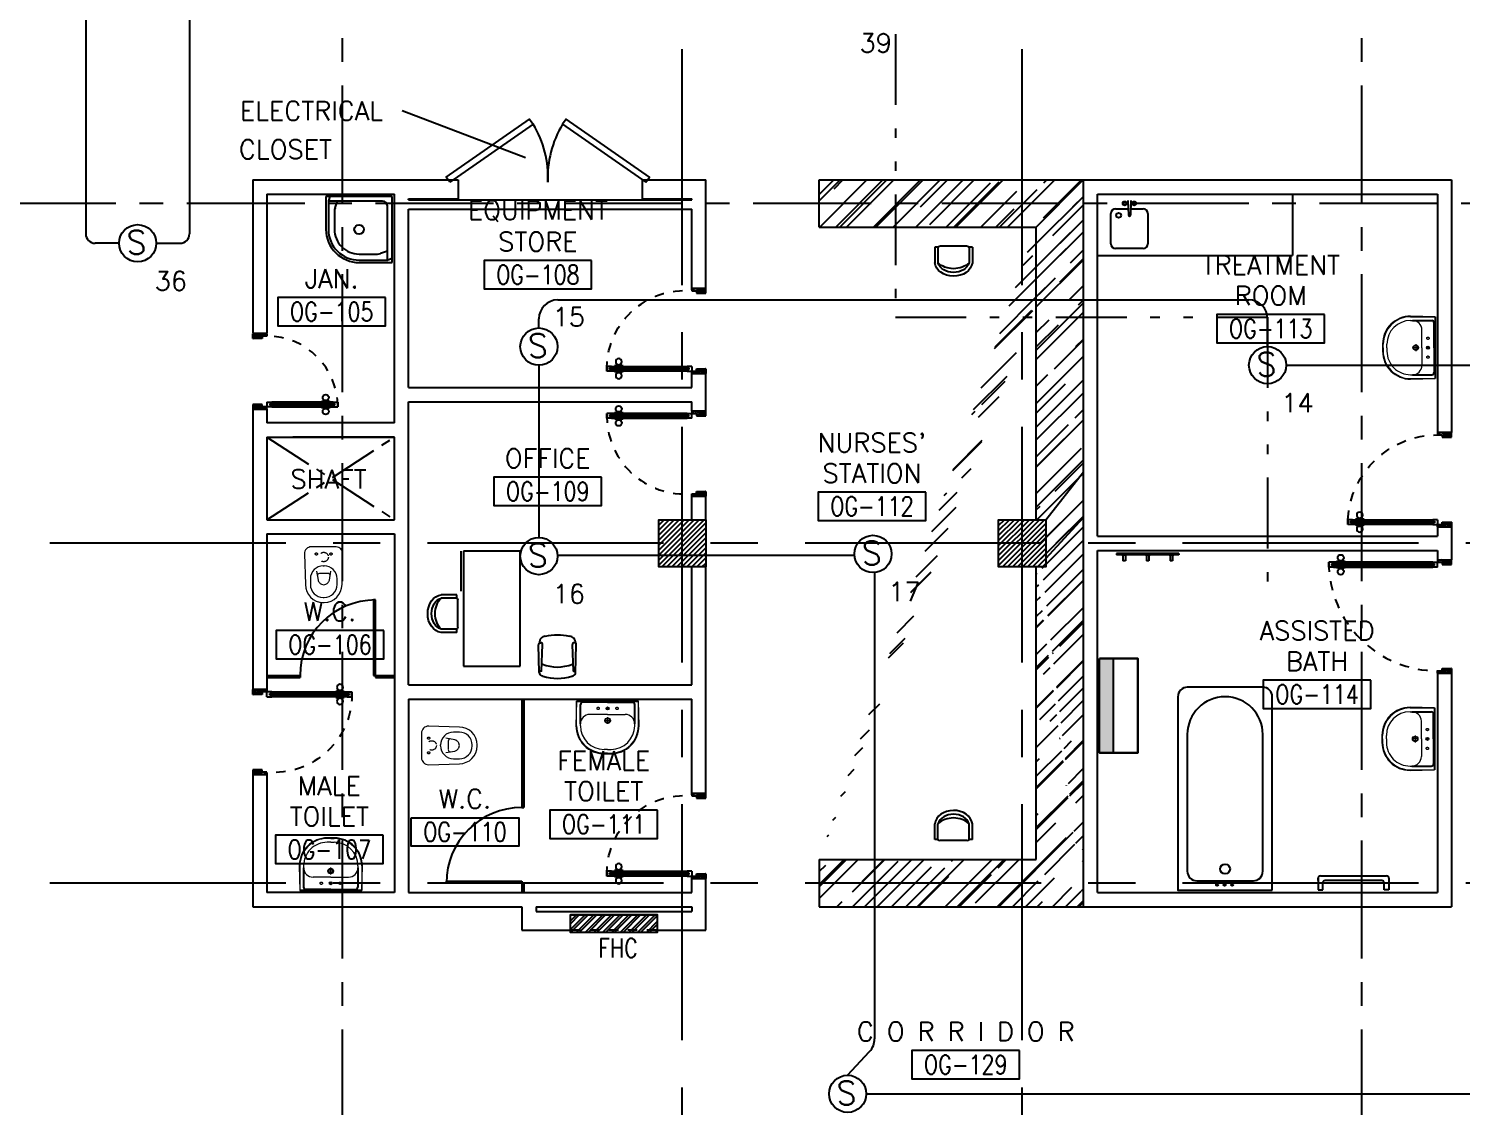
# Model space of a CAD drawing. Extents: x 0 to 93, y -1.5 to 78.
# Drawn here: x 57.55 to 72.72, y 13.84 to 25.25 of the extents above; entities that cross this region are included whole.
import ezdxf
from ezdxf.enums import TextEntityAlignment as Align

# ---------------------------------------------------------------- set-up
doc = ezdxf.new("R2010")
doc.units = 0
doc.header["$MEASUREMENT"] = 0
for name, pattern in [('2DASHES', [1.7, 0.75, -0.25, 0.1, -0.25, 0.1, -0.25]), ('CENTER', [2, 1.25, -0.25, 0.25, -0.25]), ('CENTER2', [1.125, 0.75, -0.125, 0.125, -0.125]), ('CENTERX2', [4, 2.5, -0.5, 0.5, -0.5]), ('DASHED', [0.75, 0.5, -0.25]), ('HIDDEN', [0.375, 0.25, -0.125]), ('HIDDEN2', [0.1875, 0.125, -0.0625])]:
    doc.linetypes.add(name, pattern=pattern)
doc.layers.get('0').update_dxf_attribs({"color": 11, "linetype": 'CONTINUOUS'})
for name, color, linetype in [('A-FUR-ACCES', 11, 'CONTINUOUS'), ('AXES', 11, 'CENTERX2'), ('AXES1', 11, 'CENTER'), ('COL', 11, 'CONTINUOUS'), ('COUNTER', 11, 'CONTINUOUS'), ('DOOR', 11, 'CONTINUOUS'), ('E-FIRE', 4, 'CONTINUOUS'), ('E-TEXT', 4, 'CONTINUOUS'), ('E-WIRE', 4, 'CONTINUOUS'), ('FHC', 11, 'CONTINUOUS'), ('FIX', 11, 'CONTINUOUS'), ('FMCHAIR', 11, 'CONTINUOUS'), ('FMDESK', 11, 'CONTINUOUS'), ('HAT', 11, 'CONTINUOUS'), ('IND-ES-L', 11, '2DASHES'), ('NON-MEDICAL', 11, 'CONTINUOUS'), ('PART', 11, 'CONTINUOUS'), ('RM-BOX', 11, 'CONTINUOUS'), ('RM-NAME', 11, 'CONTINUOUS'), ('RM-NO', 11, 'CONTINUOUS'), ('SHAFT', 11, 'CONTINUOUS'), ('TITLE', 4, 'CONTINUOUS'), ('WALL', 11, 'CONTINUOUS')]:
    doc.layers.add(name, color=color, linetype=linetype)
doc.styles.add('ROMANS', font='ROMANS.shx', dxfattribs={"width": 0.6})
pattern_1 = [(45, (-250.46453, -113.09973), (0.25455844, 0.6788225), [4.5, -0.6, 1.5, -0.3]), (45, (-250.28846, -112.71153), (-0.49426764, 0.07000357), [0.9, -0.099, 1.8, -0.225]), (45, (-250.53878, -112.81336), (0.96095812, 1.24521504), [2.4, -0.42, 1.2, -0.3])]

# ---------------------------------------------------------------- blocks, each defined once
blk = doc.blocks.new('S')
at = {"layer": 'E-FIRE'}
blk.add_circle((0, 0), 197, dxfattribs=at)
at = {"layer": 'E-FIRE', "color": 3, "style": 'ROMANS'}
blk.add_text('S', height=250, dxfattribs=at).set_placement((-119, -115))
blk = doc.blocks.new('RM1')
at = {"layer": 'RM-BOX'}
blk.add_lwpolyline([(570, -200), (-570, -200), (-570, -500), (570, -500)], close=True, dxfattribs=at)
at = {"layer": 'RM-NAME', "style": 'ROMANS'}
for tag, p in [('ROOMNAME1', (0, 324)), ('ROOMNAME2', (0, 0))]:
    blk.add_attdef(tag, text='', height=200, dxfattribs=at).set_placement(p, align=Align.MIDDLE)
at = {"layer": 'RM-NO', "style": 'ROMANS', "width": 0.8}
blk.add_attdef('ROOMNO', text='', height=200, dxfattribs=at).set_placement((0, -350), align=Align.MIDDLE)
blk = doc.blocks.new('DESK-O')
for p, q in [((0, 0), (1, 0)), ((0, -1), (0, 0)), ((1, 0), (1, -1)), ((1, -1), (0, -1)), ((1, -1.05), (0.65, -1.05))]:
    blk.add_line(p, q)
blk = doc.blocks.new('LAV-003')
at = {"layer": 'FIX', "linetype": 'Continuous', "lineweight": 20}
for p, q in [((-328, -285), (-328, -25)), ((327, -285), (327, -25)), ((-288, -285), (-288, -265)), ((0, -165), (-188, -165)), ((0, -165), (187, -165)), ((287, -285), (287, -265)), ((0, -535), (-38, -535)), ((0, -575), (-38, -575)), ((0, -535), (37, -535)), ((0, -575), (37, -575))]:
    blk.add_line(p, q, dxfattribs=at)
at = {"layer": 'FIX', "linetype": 'ByBlock'}
blk.add_line((-328, -25), (327, -25), dxfattribs=at)
at = {"layer": 'FIX', "linetype": 'ByBlock', "ltscale": 0.3}
for p, q in [((-288, -265), (-288, -60)), ((0, -35), (-262, -35)), ((0, -35), (262, -35)), ((287, -265), (287, -60))]:
    blk.add_line(p, q, dxfattribs=at)
at = {"layer": 'FIX', "lineweight": 20}
for p, q in [((-16, -101), (15, -101)), ((0, -85), (0, -116))]:
    blk.add_line(p, q, dxfattribs=at)
at = {"layer": 'FIX', "linetype": 'DASHED', "lineweight": 20, "ltscale": 0.04}
for p, q in [((-36, -230), (37, -230)), ((0, -194), (0, -266))]:
    blk.add_line(p, q, dxfattribs=at)
at = {"layer": 'FIX', "linetype": 'Continuous', "lineweight": 20}
blk.add_lwpolyline([(295, -25), (0, -25), (-328, -25), (-335, -285, 0.414214), (-38, -582), (0, -582), (37, -582, 0.414214), (334, -285), (327, -25), (0, -25)], format="xyb", dxfattribs=at)
at = {"layer": 'FIX', "linetype": 'HIDDEN', "lineweight": 20, "ltscale": 0.05}
for centre in [(-100, -101), (100, -101)]:
    blk.add_circle(centre, 12.4, dxfattribs=at)
at = {"layer": 'FIX', "lineweight": 20}
for centre, radius in [((0, -101), 15.5), ((0, -230), 29.5), ((0, -230), 22.5)]:
    blk.add_circle(centre, radius, dxfattribs=at)
at = {"layer": 'FIX', "linetype": 'ByBlock', "ltscale": 0.3}
for centre, start, end in [((-262, -60), 90, 180), ((262, -60), 0, 90)]:
    blk.add_arc(centre, 25, start, end, dxfattribs=at)
at = {"layer": 'FIX', "linetype": 'Continuous', "lineweight": 20}
for centre, radius, start, end in [((-38, -285), 290, 180, 270), ((-188, -265), 100, 90, 180), ((-38, -285), 250, 180, 270), ((37, -285), 250, 270, 0), ((37, -285), 290, 270, 0), ((187, -265), 100, 0, 90)]:
    blk.add_arc(centre, radius, start, end, dxfattribs=at)
blk = doc.blocks.new('DOOR90')
at = {"layer": 'DOOR', "linetype": 'ByBlock'}
for p, q in [((0, 0), (-150, 0)), ((-200, -25), (-1000, -25)), ((-200, -42), (-1000, -42)), ((-200, -58), (-1000, -58)), ((-1000, -75), (-200, -75))]:
    blk.add_line(p, q, dxfattribs=at)
at = {"layer": 'DOOR', "color": 0, "linetype": 'ByBlock'}
for p, q in [((-150, 0), (-150, -25)), ((-150, 0), (0, 0)), ((0, -50), (0, 0)), ((-1050, -25), (-1050, -75)), ((-1050, -75), (-1050, -25)), ((-1000, -25), (-1050, -25)), ((-1000, -75), (-1050, -75)), ((-1020, -42), (-1020, -58)), ((-1000, -42), (-1020, -42)), ((-1000, -58), (-1020, -58)), ((-1000, -25), (-1000, -42)), ((-1000, -58), (-1000, -75)), ((-968, -25), (-968, -18)), ((-878, -18), (-968, -18)), ((-968, -75), (-968, -82)), ((-878, -82), (-968, -82)), ((-955, -18), (-955, -9)), ((-955, -9), (-890, -9)), ((-955, -18), (-890, -18)), ((-955, -82), (-955, -91)), ((-955, -82), (-890, -82)), ((-955, -91), (-890, -91)), ((-890, -18), (-890, -9)), ((-890, -82), (-890, -91)), ((-878, -25), (-878, -18)), ((-878, -75), (-878, -82)), ((-200, -42), (-200, -25)), ((-200, -25), (-150, -25)), ((-180, -42), (-200, -42)), ((-200, -75), (-200, -58)), ((-200, -58), (-180, -58)), ((-150, -75), (-200, -75)), ((-180, -58), (-180, -42)), ((-150, -75), (-150, -25)), ((-150, -25), (-100, -25)), ((-100, -25), (-100, -50)), ((-100, -50), (0, -50)), ((-150, -900), (-150, -875)), ((-150, -875), (-100, -875)), ((0, -900), (-150, -900)), ((-150, -900), (0, -900)), ((-100, -850), (0, -850)), ((-100, -875), (-100, -850)), ((0, -850), (0, -900))]:
    blk.add_line(p, q, dxfattribs=at)
at = {"layer": 'DOOR', "color": 9, "linetype": 'ByBlock'}
for p, q in [((0, -50), (-114, 0)), ((0, -50), (-40, 0)), ((0, -50), (-100, -37)), ((0, -850), (-114, -900)), ((0, -850), (-100, -863)), ((0, -850), (-40, -900))]:
    blk.add_line(p, q, dxfattribs=at)
at = {"layer": 'DOOR', "color": 0, "linetype": 'ByBlock'}
for centre in [(-923, 24), (-923, -124)]:
    blk.add_circle(centre, 32.4, dxfattribs=at)
at = {"layer": 'DOOR', "color": 9, "linetype": 'ByBlock'}
for centre, radius, start, end in [((0, -50), 74.4, 137.7764, 180), ((0, -50), 54.4, 113.2074, 180), ((0, -50), 154, 161.1053, 166.2858), ((0, -50), 134, 158.1598, 169.28), ((0, -50), 114, 154.0838, 167.3774), ((0, -50), 94.4, 148.0182, 180), ((0, -50), 34.4, 90, 180), ((0, -50), 14.4, 90, 180), ((0, -850), 154, 193.7142, 198.8947), ((0, -850), 134, 190.72, 201.8402), ((0, -850), 94.4, 180, 211.9818), ((0, -850), 74.4, 180, 222.2236), ((0, -850), 54.4, 180, 246.7926), ((0, -850), 34.4, 180, 270), ((0, -850), 14.4, 180, 270)]:
    blk.add_arc(centre, radius, start, end, dxfattribs=at)
at = {"layer": 'DOOR', "linetype": 'HIDDEN', "ltscale": 0.5}
blk.add_arc((-222, -50), 828, 178.2701, 275.003, dxfattribs=at)
blk = doc.blocks.new('CHR3')
for p, q in [((-0.039, 0.5), (-0.558, 0.5)), ((-0.05, 0.412), (-0.558, 0.412)), ((-0.039, 0.5), (-0.039, 0.412)), ((0, 0.362), (0, -0.362)), ((-0.05, -0.412), (-0.558, -0.412)), ((-0.039, -0.5), (-0.553, -0.5)), ((-0.039, -0.411), (-0.039, -0.5))]:
    blk.add_line(p, q)
for centre, radius, start, end in [((-0.497, 0), 0.503, 97.0495, 263.5769), ((-0.446, 0), 0.427, 105.249, 254.751), ((-0.212, 0), 0.538, 130.0756, 229.9244), ((-0.05, 0.362), 0.05, 0, 90), ((-0.05, -0.362), 0.05, 270, 0)]:
    blk.add_arc(centre, radius, start, end)
blk = doc.blocks.new('DOOR80')
at = {"layer": 'DOOR', "color": 0, "linetype": 'ByBlock'}
for p, q in [((-91, 805), (-91, 740)), ((-82, 805), (-91, 805)), ((-82, 728), (-82, 818)), ((-75, 818), (-82, 818)), ((-82, 805), (-82, 740)), ((-75, 850), (-75, 900)), ((-75, 900), (-25, 900)), ((-25, 900), (-75, 900)), ((-58, 850), (-75, 850)), ((-58, 850), (-58, 870)), ((-42, 870), (-58, 870)), ((-42, 850), (-42, 870)), ((-25, 850), (-42, 850)), ((-25, 850), (-25, 900)), ((-25, 818), (-18, 818)), ((-18, 728), (-18, 818)), ((-18, 805), (-18, 740)), ((-18, 805), (-9, 805)), ((-9, 805), (-9, 740)), ((-82, 740), (-91, 740)), ((-75, 728), (-82, 728)), ((-25, 728), (-18, 728)), ((-18, 740), (-9, 740)), ((-75, 200), (-58, 200)), ((-75, 150), (-75, 200)), ((-58, 200), (-58, 180)), ((-58, 180), (-42, 180)), ((-42, 200), (-25, 200)), ((-42, 180), (-42, 200)), ((-25, 200), (-25, 150)), ((-800, 150), (-800, 0)), ((-800, 150), (-775, 150)), ((-800, 0), (-800, 150)), ((-750, 0), (-800, 0)), ((-775, 150), (-775, 100)), ((-775, 100), (-750, 100)), ((-750, 100), (-750, 0)), ((-75, 150), (-25, 150)), ((-50, 100), (-50, 0)), ((-25, 100), (-50, 100)), ((-50, 0), (0, 0)), ((0, 150), (-25, 150)), ((-25, 150), (-25, 100)), ((0, 0), (0, 150)), ((0, 150), (0, 0))]:
    blk.add_line(p, q, dxfattribs=at)
at = {"layer": 'DOOR', "linetype": 'ByBlock'}
for p, q in [((-75, 850), (-75, 200)), ((-58, 200), (-58, 850)), ((-42, 200), (-42, 850)), ((-25, 200), (-25, 850))]:
    blk.add_line(p, q, dxfattribs=at)
at = {"layer": 'DOOR', "color": 9, "linetype": 'ByBlock'}
for p, q in [((-750, 0), (-800, 114)), ((-750, 0), (-800, 40)), ((-750, 0), (-763, 100)), ((-50, 0), (0, 114)), ((-50, 0), (-37, 100)), ((-50, 0), (0, 40))]:
    blk.add_line(p, q, dxfattribs=at)
at = {"layer": 'DOOR', "color": 0, "linetype": 'ByBlock'}
for centre in [(-124, 773), (24, 773)]:
    blk.add_circle(centre, 32.4, dxfattribs=at)
at = {"layer": 'DOOR', "linetype": 'HIDDEN', "ltscale": 0.5}
blk.add_arc((-25, 150), 750, 90, 180, dxfattribs=at)
at = {"layer": 'DOOR', "color": 9, "linetype": 'ByBlock'}
for centre, radius, start, end in [((-750, 0), 154, 103.7142, 108.8947), ((-750, 0), 134, 100.72, 111.8402), ((-750, 0), 94.4, 90, 121.9818), ((-750, 0), 74.4, 90, 132.2236), ((-750, 0), 54.4, 90, 156.7926), ((-750, 0), 34.4, 90, 180), ((-750, 0), 14.4, 90, 180), ((-50, 0), 94.4, 58.0182, 90), ((-50, 0), 74.4, 47.7764, 90), ((-50, 0), 54.4, 23.2074, 90), ((-50, 0), 34.4, 0, 90), ((-50, 0), 14.4, 0, 90), ((-50, 0), 134, 68.1598, 79.28), ((-50, 0), 114, 64.0838, 77.3774), ((-50, 0), 154, 71.1053, 76.2858)]:
    blk.add_arc(centre, radius, start, end, dxfattribs=at)
blk = doc.blocks.new('DOOR-10')
at = {"layer": 'DOOR', "color": 0, "linetype": 'ByBlock'}
for p, q in [((-26, 1100), (-76, 1100)), ((-76, 1100), (-26, 1100)), ((-76, 1050), (-76, 1100)), ((-43, 1070), (-59, 1070)), ((-59, 1050), (-59, 1070)), ((-43, 1050), (-43, 1070)), ((-26, 1050), (-26, 1100)), ((-83, 1005), (-92, 1005)), ((-92, 1005), (-92, 940)), ((-83, 940), (-92, 940)), ((-76, 1018), (-83, 1018)), ((-83, 928), (-83, 1018)), ((-83, 1005), (-83, 940)), ((-76, 928), (-83, 928)), ((-59, 1050), (-76, 1050)), ((-26, 1050), (-43, 1050)), ((-26, 1018), (-18, 1018)), ((-26, 928), (-18, 928)), ((-18, 928), (-18, 1018)), ((-18, 1005), (-9, 1005)), ((-18, 1005), (-18, 940)), ((-18, 940), (-9, 940)), ((-9, 1005), (-9, 940)), ((-76, 200), (-59, 200)), ((-76, 150), (-76, 200)), ((-59, 200), (-59, 180)), ((-59, 180), (-43, 180)), ((-43, 200), (-26, 200)), ((-43, 180), (-43, 200)), ((-26, 200), (-26, 150)), ((-1001, 0), (-1001, 150)), ((-1001, 150), (-976, 150)), ((-1001, 150), (-1001, 0)), ((-951, 0), (-1001, 0)), ((-976, 150), (-976, 100)), ((-976, 100), (-951, 100)), ((-951, 100), (-951, 0)), ((-76, 150), (-26, 150)), ((-51, 100), (-51, 0)), ((-26, 100), (-51, 100)), ((-51, 0), (-1, 0)), ((-1, 150), (-26, 150)), ((-26, 150), (-26, 100))]:
    blk.add_line(p, q, dxfattribs=at)
at = {"layer": 'DOOR', "linetype": 'ByBlock'}
for p, q in [((-76, 1050), (-76, 200)), ((-59, 200), (-59, 1050)), ((-43, 200), (-43, 1050)), ((-26, 200), (-26, 1050))]:
    blk.add_line(p, q, dxfattribs=at)
at = {"layer": 'DOOR', "color": 9, "linetype": 'ByBlock'}
for p, q in [((-951, 0), (-1001, 114)), ((-951, 0), (-1001, 40)), ((-951, 0), (-964, 100)), ((-51, 0), (-1, 114)), ((-51, 0), (-37, 100)), ((-51, 0), (-1, 40)), ((-1, 0), (-1, 150))]:
    blk.add_line(p, q, dxfattribs=at)
at = {"layer": 'DOOR', "color": 0, "linetype": 'ByBlock'}
for centre in [(-124, 973), (23, 973)]:
    blk.add_circle(centre, 32.4, dxfattribs=at)
at = {"layer": 'DOOR', "linetype": 'HIDDEN', "ltscale": 0.5}
blk.add_arc((-23, 149), 952, 93.1482, 179.9482, dxfattribs=at)
at = {"layer": 'DOOR', "color": 9, "linetype": 'ByBlock'}
for centre, radius, start, end in [((-951, 0), 154, 103.7142, 108.8947), ((-951, 0), 134, 100.72, 111.8402), ((-951, 0), 94.4, 90, 121.9818), ((-951, 0), 74.4, 90, 132.2236), ((-951, 0), 54.4, 90, 156.7926), ((-951, 0), 34.4, 90, 180), ((-951, 0), 14.4, 90, 180), ((-51, 0), 94.4, 58.0182, 90), ((-51, 0), 74.4, 47.7764, 90), ((-51, 0), 54.4, 23.2074, 90), ((-51, 0), 34.4, 0, 90), ((-51, 0), 14.4, 0, 90), ((-51, 0), 134, 68.1598, 79.28), ((-51, 0), 114, 64.0838, 77.3774), ((-51, 0), 154, 71.1053, 76.2858)]:
    blk.add_arc(centre, radius, start, end, dxfattribs=at)
blk = doc.blocks.new('CHR2')
for p, q in [((-0.947, 0.386), (-0.937, 0.42)), ((-0.861, 0.48), (-0.229, 0.5)), ((-0.836, 0.425), (-0.836, 0.475)), ((-0.834, 0.423), (-0.215, 0.396)), ((-0.183, 0.469), (-0.183, 0.436)), ((-0.947, -0.386), (-0.937, -0.42)), ((-0.861, -0.48), (-0.223, -0.499)), ((-0.836, -0.425), (-0.836, -0.481)), ((-0.834, -0.423), (-0.215, -0.396)), ((-0.183, -0.469), (-0.183, -0.436))]:
    blk.add_line(p, q)
for centre, radius, start, end in [((0.442, 0), 1.442, 164.4748, 195.5252), ((-0.857, 0.397), 0.0833, 92.5404, 163.5801), ((-0.834, 0.425), 0.00208, 180, 267.4596), ((0.516, 0), 1.253, 161.5812, 198.4188), ((-0.219, 0.466), 0.0359, 3.8781, 106.7041), ((-0.214, 0.428), 0.0319, 268.1708, 14.5154), ((-0.184, 0.325), 0.154, 359.6456, 90.3755), ((-1.747, 0), 1.747, 349.2995, 10.7005), ((-0.184, -0.325), 0.154, 269.6202, 0.3544), ((-0.857, -0.397), 0.0833, 196.4199, 267.4596), ((-0.834, -0.425), 0.00208, 92.5404, 180), ((-0.215, -0.468), 0.0316, 255.3205, 359.2331), ((-0.214, -0.428), 0.0319, 345.4846, 91.8292)]:
    blk.add_arc(centre, radius, start, end)
blk = doc.blocks.new('COL50')
at = {"layer": 'COL'}
blk.add_lwpolyline([(-250, 250), (-250, -250), (250, -250), (250, 250)], close=True, dxfattribs=at)
blk = doc.blocks.new('*X95')
at = {"color": 0}
for p, q in [((235129, 132669), (235610, 133150)), ((235129, 132722), (235556, 133150)), ((235129, 132775), (235503, 133150)), ((235129, 132828), (235450, 133150)), ((235129, 132881), (235397, 133150)), ((235129, 132934), (235344, 133150)), ((235129, 132987), (235291, 133150)), ((235129, 133040), (235238, 133150)), ((235129, 133093), (235185, 133150)), ((235163, 132650), (235629, 133116)), ((235216, 132650), (235629, 133063)), ((235269, 132650), (235629, 133010)), ((235322, 132650), (235629, 132957)), ((235375, 132650), (235629, 132904)), ((235428, 132650), (235629, 132851)), ((235481, 132650), (235629, 132798)), ((235534, 132650), (235629, 132745)), ((235587, 132650), (235629, 132691))]:
    blk.add_line(p, q, dxfattribs=at)
blk = doc.blocks.new('*X96')
at = {"color": 0}
for p, q in [((238729, 132663), (239216, 133150)), ((238729, 132716), (239163, 133150)), ((238729, 132769), (239110, 133150)), ((238729, 132822), (239057, 133150)), ((238729, 132875), (239004, 133150)), ((238729, 132928), (238951, 133150)), ((238729, 132981), (238898, 133150)), ((238729, 133034), (238845, 133150)), ((238729, 133087), (238791, 133150)), ((238729, 133140), (238738, 133150)), ((238769, 132650), (239229, 133110)), ((238822, 132650), (239229, 133056)), ((238875, 132650), (239229, 133003)), ((238928, 132650), (239229, 132950)), ((238981, 132650), (239229, 132897)), ((239034, 132650), (239229, 132844)), ((239087, 132650), (239229, 132791)), ((239140, 132650), (239229, 132738)), ((239193, 132650), (239229, 132685))]:
    blk.add_line(p, q, dxfattribs=at)
blk = doc.blocks.new('DOOR100')
at = {"layer": 'DOOR', "color": 0, "linetype": 'ByBlock'}
for p, q in [((-83, 1129), (-83, 1219)), ((-76, 1219), (-83, 1219)), ((-76, 1251), (-76, 1301)), ((-76, 1301), (-26, 1301)), ((-26, 1301), (-76, 1301)), ((-59, 1251), (-76, 1251)), ((-59, 1251), (-59, 1271)), ((-43, 1271), (-59, 1271)), ((-43, 1251), (-43, 1271)), ((-26, 1251), (-43, 1251)), ((-26, 1251), (-26, 1301)), ((-26, 1219), (-19, 1219)), ((-19, 1129), (-19, 1219)), ((-92, 1206), (-92, 1141)), ((-83, 1206), (-92, 1206)), ((-83, 1141), (-92, 1141)), ((-83, 1206), (-83, 1141)), ((-76, 1129), (-83, 1129)), ((-26, 1129), (-19, 1129)), ((-19, 1206), (-19, 1141)), ((-19, 1206), (-10, 1206)), ((-19, 1141), (-10, 1141)), ((-10, 1206), (-10, 1141)), ((-76, 200), (-59, 200)), ((-76, 150), (-76, 200)), ((-59, 200), (-59, 180)), ((-59, 180), (-43, 180)), ((-43, 200), (-26, 200)), ((-43, 180), (-43, 200)), ((-26, 200), (-26, 150)), ((-1201, 0), (-1201, 150)), ((-1201, 150), (-1176, 150)), ((-1201, 150), (-1201, 0)), ((-1151, 0), (-1201, 0)), ((-1176, 150), (-1176, 100)), ((-1176, 100), (-1151, 100)), ((-1151, 100), (-1151, 0)), ((-76, 150), (-26, 150)), ((-51, 100), (-51, 0)), ((-26, 100), (-51, 100)), ((-51, 0), (-1, 0)), ((-1, 150), (-26, 150)), ((-26, 150), (-26, 100)), ((-1, 150), (-1, 0))]:
    blk.add_line(p, q, dxfattribs=at)
at = {"layer": 'DOOR', "linetype": 'ByBlock'}
for p, q in [((-76, 1251), (-76, 200)), ((-59, 200), (-59, 1251)), ((-43, 200), (-43, 1251)), ((-26, 200), (-26, 1251))]:
    blk.add_line(p, q, dxfattribs=at)
at = {"layer": 'DOOR', "color": 9, "linetype": 'ByBlock'}
for p, q in [((-1151, 0), (-1201, 114)), ((-1151, 0), (-1201, 40)), ((-1151, 0), (-1164, 100)), ((-51, 0), (-1, 114)), ((-51, 0), (-38, 100)), ((-51, 0), (-1, 40))]:
    blk.add_line(p, q, dxfattribs=at)
at = {"layer": 'DOOR', "color": 0, "linetype": 'ByBlock'}
for centre in [(-125, 1174), (22, 1174)]:
    blk.add_circle(centre, 32.4, dxfattribs=at)
at = {"layer": 'DOOR', "linetype": 'HIDDEN', "ltscale": 0.5}
blk.add_arc((-27, 152), 1149, 89.961, 180.0931, dxfattribs=at)
at = {"layer": 'DOOR', "color": 9, "linetype": 'ByBlock'}
for centre, radius, start, end in [((-1151, 0), 154, 103.7142, 108.8947), ((-1151, 0), 134, 100.72, 111.8402), ((-1151, 0), 94.4, 90, 121.9818), ((-1151, 0), 74.4, 90, 132.2236), ((-1151, 0), 54.4, 90, 156.7926), ((-1151, 0), 34.4, 90, 180), ((-1151, 0), 14.4, 90, 180), ((-51, 0), 94.4, 58.0182, 90), ((-51, 0), 74.4, 47.7764, 90), ((-51, 0), 54.4, 23.2074, 90), ((-51, 0), 34.4, 0, 90), ((-51, 0), 14.4, 0, 90), ((-51, 0), 134, 68.1598, 79.28), ((-51, 0), 114, 64.0838, 77.3774), ((-51, 0), 154, 71.1053, 76.2858)]:
    blk.add_arc(centre, radius, start, end, dxfattribs=at)
blk = doc.blocks.new('WC1')
at = {"layer": 'FIX', "lineweight": 20}
for p, q in [((-210, 204), (-538, 194)), ((-727, 5), (-727, -5)), ((-674, 5), (-674, -5)), ((-534, 24), (-540, 0)), ((-540, 0), (-534, -24)), ((-475, 141), (-538, 141)), ((-395, 76), (-490, 60)), ((-339, 5), (-339, -5)), ((-137, 0), (-137, 131)), ((-137, -131), (-137, 0)), ((-538, -141), (-475, -141)), ((-490, -60), (-395, -76)), ((-538, -194), (-210, -204)), ((-213, -204), (-210, -204))]:
    blk.add_line(p, q, dxfattribs=at)
at = {"layer": 'FIX', "linetype": 'Continuous', "lineweight": 20}
blk.add_line((-420, -47), (-420, 45), dxfattribs=at)
at = {"layer": 'FIX', "linetype": 'HIDDEN2', "lineweight": 20, "ltscale": 0.3}
blk.add_circle((-245, 0), 49.8, dxfattribs=at)
at = {"layer": 'FIX', "linetype": 'HIDDEN', "lineweight": 20, "ltscale": 0.05}
for centre in [(-213, 78), (-213, -77)]:
    blk.add_circle(centre, 11.6, dxfattribs=at)
at = {"layer": 'FIX', "lineweight": 20}
for centre, radius, start, end in [((-538, 5), 189, 90, 180), ((-210, 131), 73, 360, 90), ((-538, 5), 136, 90, 180), ((-473, -7), 68.2, 128.9242, 152.8468), ((-464, -18), 82, 108.496, 128.9242), ((-475, 5), 136, 360, 90), ((-538, -5), 189, 180, 270), ((-538, -5), 136, 180, 270), ((-473, 7), 68.2, 207.1532, 231.0758), ((-464, 18), 82, 231.0758, 251.504), ((-475, -5), 136, 270, 0), ((-210, -131), 73, 270, 0)]:
    blk.add_arc(centre, radius, start, end, dxfattribs=at)
at = {"layer": 'FIX', "linetype": 'Continuous', "lineweight": 20}
for centre, start, end in [((-443, 46), 357.6662, 91.6121), ((-442, -46), 268.3879, 2.3338)]:
    blk.add_arc(centre, 22.3, start, end, dxfattribs=at)
blk = doc.blocks.new('JAN-001')
for p, q in [((730, -30), (30, -30)), ((30, -30), (30, -730)), ((80, -130), (80, -705)), ((705, -80), (130, -80)), ((610, -80), (635, -152)), ((688, -30), (704, -76)), ((705, -380), (705, -84)), ((730, -380), (730, -30)), ((640, -380), (640, -184)), ((30, -688), (76, -704)), ((30, -730), (380, -730)), ((80, -610), (152, -635)), ((84, -705), (380, -705)), ((184, -640), (380, -640))]:
    blk.add_line(p, q)
blk.add_circle((380, -380), 50)
for centre, radius, start, end in [((130, -130), 50, 90, 180), ((680, -84), 25, 0, 19.0039), ((540, -184), 100, 0, 19.0039), ((380, -380), 350, 270, 0), ((380, -380), 325, 270, 0), ((380, -380), 260, 270, 0), ((84, -680), 25, 250.9961, 270), ((184, -540), 100, 250.9961, 270)]:
    blk.add_arc(centre, radius, start, end)
blk = doc.blocks.new('BTUB1')
at = {"layer": 'FIX'}
for points in [[(-500, -25), (-500, -2075, 0.414214), (-400, -2175), (400, -2175, 0.414214), (500, -2075), (500, -25)], [(-400, -1675, 1), (400, -1675), (400, -225, 0.414214), (300, -125), (-300, -125, 0.414214), (-400, -225)]]:
    blk.add_lwpolyline(points, format="xyb", close=True, dxfattribs=at)
for centre, radius in [((-75, -81), 11), ((5, -81), 11), ((85, -81), 11), ((0, -250), 52.2)]:
    blk.add_circle(centre, radius, dxfattribs=at)

msp = doc.modelspace()

# ---------------------------------------------------------------- hatches: boundary and pattern name
at = {"layer": 'A-FUR-ACCES'}
msp.add_hatch(color=3, dxfattribs=at).paths.add_polyline_path([(68.8896, 17.5795), (69.0396, 17.5795), (69.0396, 18.5795), (68.8896, 18.5795)])
at = {"layer": 'COUNTER', "linetype": 'ByBlock'}
h = msp.add_hatch(dxfattribs=at)
h.set_pattern_fill('AR-RROOF', color=256, scale=0.3, angle=45, style=0)
h.set_pattern_definition(pattern_1)
edge = h.paths.add_edge_path()
edge.add_line((68.2217, 16.45), (68.2217, 19.55))
edge.add_line((68.7217, 15.95), (68.7217, 23.65))
edge.add_line((65.9217, 16.45), (65.9217, 15.95))
edge.add_line((65.9217, 16.45), (68.2217, 16.45))
edge.add_line((65.9217, 15.95), (68.7217, 15.95))
edge.add_line((68.2217, 20.05), (68.2217, 23.15))
h = msp.add_hatch(dxfattribs=at)
h.set_pattern_fill('AR-RROOF', color=256, scale=0.3, angle=45, style=0)
h.set_pattern_definition(pattern_1)
h.paths.add_polyline_path([(65.9217, 23.65), (65.9217, 23.15), (68.0717, 23.15), (68.0717, 23.65)])
h.paths.add_polyline_path([(68.2217, 23.15), (68.2217, 22.1956), (68.7217, 22.1956), (68.7217, 23.65), (68.0717, 23.65), (68.0717, 23.15)])
h = msp.add_hatch(dxfattribs=at)
h.set_pattern_fill('AR-RROOF', color=256, scale=0.3, angle=45, style=0)
h.set_pattern_definition(pattern_1)
h.paths.add_polyline_path([(68.7217, 20.5575), (68.3217, 20.05), (68.3217, 19.8), (68.4697, 19.8), (68.7217, 20.0747)])
at = {"layer": 'FHC', "linetype": 'ByBlock', "ltscale": 0.3}
h = msp.add_hatch(dxfattribs=at)
h.set_pattern_fill('ANSI32', color=11, scale=0.175, style=0)
h.set_pattern_definition([(45, (-168.90953, -15.37368), (-0.046403883, 0.046403883), []), (45, (-168.878594, -15.37368), (-0.046403883, 0.046403883), [])])
h.paths.add_polyline_path([(64.2067, 15.6773), (64.2067, 15.8673), (63.2867, 15.8673), (63.2867, 15.6773)])
h.paths.add_polyline_path([(63.074, 15.2562), (63.074, 15.677), (63.3365, 15.677), (63.3365, 15.2562)], flags=9)

# ---------------------------------------------------------------- linework, layer by layer
at = {"layer": 'A-FUR-ACCES'}
for p, q in [((69.733, 19.6905), (69.0726, 19.6905)), ((69.0726, 19.6905), (69.0726, 19.6778)), ((69.733, 19.6778), (69.0726, 19.6778)), ((69.1278, 19.6778), (69.1278, 19.6728)), ((69.1778, 19.6728), (69.1278, 19.6728)), ((69.1401, 19.6728), (69.1401, 19.6143)), ((69.1655, 19.6143), (69.1401, 19.6143)), ((69.1655, 19.6728), (69.1655, 19.6143)), ((69.1778, 19.6778), (69.1778, 19.6728)), ((69.3778, 19.6778), (69.3778, 19.6728)), ((69.4278, 19.6728), (69.3778, 19.6728)), ((69.3901, 19.6728), (69.3901, 19.6143)), ((69.4155, 19.6143), (69.3901, 19.6143)), ((69.4155, 19.6728), (69.4155, 19.6143)), ((69.4278, 19.6778), (69.4278, 19.6728)), ((69.6278, 19.6778), (69.6278, 19.6728)), ((69.6778, 19.6728), (69.6278, 19.6728)), ((69.6401, 19.6728), (69.6401, 19.6143)), ((69.6655, 19.6143), (69.6401, 19.6143)), ((69.6655, 19.6728), (69.6655, 19.6143)), ((69.6778, 19.6778), (69.6778, 19.6728)), ((69.733, 19.6905), (69.733, 19.6778)), ((71.2068, 16.2274), (71.2068, 16.2524)), ((71.2068, 16.2524), (71.2068, 16.2274)), ((71.2318, 16.2774), (71.9318, 16.2774)), ((71.9568, 16.2524), (71.9568, 16.2274)), ((71.2068, 16.2274), (71.2068, 16.1274)), ((71.2068, 16.1274), (71.2568, 16.1274)), ((71.2568, 16.1274), (71.2568, 16.2024)), ((71.8818, 16.2274), (71.2818, 16.2274)), ((71.9068, 16.1274), (71.9068, 16.2024)), ((71.9568, 16.1274), (71.9068, 16.1274)), ((71.9568, 16.2274), (71.9568, 16.1274))]:
    msp.add_line(p, q, dxfattribs=at)
at = {"layer": 'A-FUR-ACCES', "color": 3}
for p, q in [((69.298, 18.5795), (68.8896, 18.5795)), ((69.0396, 17.5795), (69.0396, 18.5795)), ((69.298, 17.5795), (69.298, 18.5795)), ((68.8896, 17.5795), (69.298, 17.5795))]:
    msp.add_line(p, q, dxfattribs=at)
at = {"layer": 'A-FUR-ACCES'}
for centre, start, end in [((71.2318, 16.2524), 90, 180), ((71.9318, 16.2524), 0, 90), ((71.2818, 16.2024), 90, 180), ((71.8818, 16.2024), 0, 90)]:
    msp.add_arc(centre, 0.025, start, end, dxfattribs=at)
at = {"layer": 'AXES'}
for p, q in [((64.4717, -1.4643), (64.4717, 77.3484)), ((68.0717, -1.4643), (68.0717, 77.3484)), ((92.2717, 19.8), (24.2317, 19.8)), ((92.2717, 16.2), (24.2317, 16.2))]:
    msp.add_line(p, q, dxfattribs=at)
at = {"layer": 'AXES1'}
for p, q in [((60.8717, 5.4), (60.8717, 64.22)), ((71.6717, 5.4), (71.6717, 64.22)), ((82.4717, 23.4), (24.2317, 23.4))]:
    msp.add_line(p, q, dxfattribs=at)
at = {"layer": 'COUNTER'}
for p, q in [((65.9217, 23.65), (68.7217, 23.65)), ((65.9217, 23.15), (65.9217, 23.65)), ((68.7217, 15.95), (68.7217, 23.65)), ((65.9217, 23.15), (68.2217, 23.15)), ((68.2217, 20.05), (68.2217, 23.15)), ((68.2217, 16.45), (68.2217, 19.55)), ((65.9217, 16.45), (68.2217, 16.45)), ((65.9217, 16.45), (65.9217, 15.95)), ((65.9217, 15.95), (68.7217, 15.95))]:
    msp.add_line(p, q, dxfattribs=at)
at = {"layer": 'COUNTER', "linetype": 'ByBlock'}
for p, q in [((68.3217, 20.05), (68.7217, 20.5575)), ((68.2217, 20.05), (68.3217, 20.05)), ((68.3217, 19.6385), (68.7217, 20.0747)), ((68.3217, 20.05), (68.3217, 19.55)), ((68.3217, 19.55), (68.2217, 19.55))]:
    msp.add_line(p, q, dxfattribs=at)
at = {"layer": 'E-FIRE', "color": 4}
msp.add_circle((66.4914, 19.6877), 0.1971, dxfattribs=at)
at = {"layer": 'E-WIRE', "color": 4}
for p, q in [((59.2508, 31.2247), (59.2508, 23.0792)), ((58.1513, 27.5741), (58.1513, 23.0792)), ((58.504, 22.9792), (58.2513, 22.9792)), ((58.8982, 22.9792), (59.1508, 22.9792)), ((63.1522, 22.3786), (70.4717, 22.3786)), ((70.6717, 21.8846), (70.6717, 22.1786)), ((62.9522, 21.6871), (62.9522, 19.8616)), ((70.8687, 21.6875), (73.2557, 21.6875)), ((63.1491, 19.6738), (66.2948, 19.6738)), ((66.5091, 19.4914), (66.5091, 14.5518)), ((66.4196, 13.9677), (77.9641, 13.9677))]:
    msp.add_line(p, q, dxfattribs=at)
at = {"layer": 'E-WIRE', "linetype": 'Continuous'}
for p, q in [((62.9522, 22.0812), (62.9522, 22.1786)), ((66.2226, 14.1648), (66.4556, 14.4156))]:
    msp.add_line(p, q, dxfattribs=at)
at = {"layer": 'E-WIRE', "color": 4}
for centre, radius, start, end in [((58.2513, 23.0792), 0.1, 180, 270), ((59.1508, 23.0792), 0.1, 270, 0), ((70.4717, 22.1786), 0.2, 0, 90)]:
    msp.add_arc(centre, radius, start, end, dxfattribs=at)
at = {"layer": 'E-WIRE', "linetype": 'Continuous'}
for centre, start, end in [((63.1522, 22.1786), 90, 180), ((66.3091, 14.5518), 317.10006, 0)]:
    msp.add_arc(centre, 0.2, start, end, dxfattribs=at)
at = {"layer": 'FHC', "linetype": 'ByBlock', "ltscale": 0.3}
msp.add_lwpolyline([(63.2867, 15.8673), (64.2067, 15.8673), (64.2067, 15.6773), (63.2867, 15.6773)], close=True, dxfattribs=at)
at = {"layer": 'FIX', "color": 3, "linetype": 'ByBlock', "ltscale": 0.3}
msp.add_lwpolyline([(68.8896, 18.5795), (69.298, 18.5795), (69.298, 17.5795), (68.8896, 17.5795)], close=True, dxfattribs=at)
at = {"layer": 'IND-ES-L'}
msp.add_lwpolyline([(66.7295, 25.1956), (66.7295, 22.1956), (70.672, 22.1956), (70.672, 19.1956)], dxfattribs=at)
at = {"layer": 'NON-MEDICAL'}
for p, q in [((69.1925, 23.4322), (69.1985, 23.2769)), ((69.2245, 23.4322), (69.2185, 23.2769)), ((70.9371, 23.5), (70.9371, 22.85)), ((69.0122, 22.973), (69.0122, 23.2941)), ((69.062, 23.344), (69.1985, 23.344)), ((69.2185, 23.344), (69.355, 23.344)), ((69.4048, 23.2941), (69.4048, 22.973)), ((69.355, 22.9231), (69.062, 22.9231)), ((68.8717, 22.85), (70.9371, 22.85))]:
    msp.add_line(p, q, dxfattribs=at)
for centre, radius in [((69.1587, 23.4011), 0.0217), ((69.1587, 23.4011), 0.014), ((69.2583, 23.4011), 0.0217), ((69.2583, 23.4011), 0.014), ((69.0941, 23.2745), 0.0255)]:
    msp.add_circle(centre, radius, dxfattribs=at)
for centre, radius, start, end in [((69.062, 23.2941), 0.0499, 90, 180), ((69.2085, 23.2769), 0.00997, 180, 0), ((69.355, 23.2941), 0.0499, 0, 90), ((69.062, 22.973), 0.0499, 180, 270), ((69.355, 22.973), 0.0499, 270, 0)]:
    msp.add_arc(centre, radius, start, end, dxfattribs=at)
at = {"layer": 'PART', "linetype": 'ByBlock'}
for p, q in [((61.2017, 19.2), (61.2017, 18.4)), ((61.2217, 19.2), (61.2017, 19.2)), ((61.2217, 18.4), (61.2217, 19.2)), ((60.0717, 18.4), (60.4217, 18.4)), ((60.0717, 18.38), (60.4217, 18.38)), ((60.4217, 18.4), (60.4217, 18.38)), ((61.2017, 18.4), (61.2217, 18.4)), ((61.2217, 18.4), (61.4217, 18.4)), ((61.2217, 18.4), (61.2217, 18.38)), ((61.2217, 18.38), (61.4217, 18.38)), ((62.7717, 18.15), (62.7717, 17.0008)), ((62.7917, 18.15), (62.7917, 17.0008)), ((62.7717, 17.0008), (62.7917, 17.0008)), ((61.9717, 16.2208), (62.7717, 16.2208)), ((61.9717, 16.2008), (61.9717, 16.2208)), ((62.7717, 16.2008), (61.9717, 16.2008)), ((62.7717, 16.2208), (62.7717, 16.2008)), ((62.7717, 16.2008), (62.7717, 16.1)), ((62.7717, 16.2008), (62.7917, 16.2008)), ((62.7917, 16.2008), (62.7917, 16.1))]:
    msp.add_line(p, q, dxfattribs=at)
for centre in [(61.2217, 18.4), (62.7717, 16.2008)]:
    msp.add_arc(centre, 0.8, 90, 180, dxfattribs=at)
at = {"layer": 'TITLE', "color": 11, "linetype": 'Continuous'}
msp.add_line((61.5046, 24.3846), (62.8099, 23.8887), dxfattribs=at)
at = {"layer": 'WALL'}
for p, q in [((59.9217, 23.65), (59.9217, 22.025)), ((59.9217, 23.65), (62.0952, 23.65)), ((62.0952, 23.65), (62.0952, 23.45)), ((64.0452, 23.65), (64.7217, 23.65)), ((64.0452, 23.65), (64.0452, 23.45)), ((64.7217, 22.5), (64.7217, 23.65)), ((68.7217, 15.95), (68.7217, 23.65)), ((68.7217, 23.65), (72.6217, 23.65)), ((68.7217, 22.5), (68.7217, 23.65)), ((72.6217, 23.65), (72.6217, 20.975)), ((60.0717, 23.5), (60.0717, 22.025)), ((60.0717, 23.5), (61.4217, 23.5)), ((61.4217, 21.075), (61.4217, 23.5)), ((61.5717, 23.44), (61.5717, 23.45)), ((61.5717, 23.45), (62.0952, 23.45)), ((61.5717, 23.44), (64.5717, 23.44)), ((64.0452, 23.45), (64.5717, 23.45)), ((64.5717, 23.44), (64.5717, 23.45)), ((68.8717, 19.875), (68.8717, 23.5)), ((68.8717, 23.5), (72.4717, 23.5)), ((72.4717, 23.5), (72.4717, 20.975)), ((61.5717, 23.34), (64.5717, 23.34)), ((61.5717, 21.45), (61.5717, 23.34)), ((64.5717, 22.5), (64.5717, 23.34)), ((64.5717, 22.5), (64.7217, 22.5)), ((59.9217, 22.025), (60.0717, 22.025)), ((64.5717, 21.6), (64.7217, 21.6)), ((64.5717, 21.45), (64.5717, 21.6)), ((64.7217, 21.2), (64.7217, 21.6)), ((61.5717, 21.45), (64.5717, 21.45)), ((61.5717, 21.3), (64.5717, 21.3)), ((61.5717, 18.3), (61.5717, 21.3)), ((64.5717, 21.2), (64.5717, 21.3)), ((59.9217, 21.225), (59.9217, 18.25)), ((59.9217, 21.225), (60.0717, 21.225)), ((60.0717, 21.225), (60.0717, 21.075)), ((64.5717, 21.2), (64.7217, 21.2)), ((61.4217, 21.075), (60.0717, 21.075)), ((72.4717, 20.975), (72.6217, 20.975)), ((60.0717, 20.925), (60.0717, 20.05)), ((60.0717, 20.925), (61.4217, 20.925)), ((61.4217, 20.925), (60.3467, 20.925)), ((61.4217, 20.05), (61.4217, 20.925)), ((64.5717, 20.3), (64.7217, 20.3)), ((64.5717, 20.05), (64.5717, 20.3)), ((64.7217, 20.05), (64.7217, 20.3)), ((60.0717, 20.05), (61.4217, 20.05)), ((60.0717, 19.9), (60.0717, 18.25)), ((60.0717, 19.9), (61.4217, 19.9)), ((61.4217, 19.9), (61.4217, 16.1)), ((72.4717, 19.975), (72.4717, 19.875)), ((72.4717, 19.975), (72.6217, 19.975)), ((72.6217, 19.975), (72.6217, 19.625)), ((68.8717, 19.875), (72.4717, 19.875)), ((68.8717, 19.725), (72.4717, 19.725)), ((68.8717, 16.1), (68.8717, 19.725)), ((72.4717, 19.725), (72.4717, 19.625)), ((72.4717, 19.625), (72.6217, 19.625)), ((64.5717, 18.3), (64.5717, 19.55)), ((64.7217, 17.15), (64.7217, 19.55)), ((72.4717, 18.425), (72.4717, 16.1)), ((72.4717, 18.425), (72.6217, 18.425)), ((72.6217, 18.425), (72.6217, 15.95)), ((60.0717, 18.25), (59.9217, 18.25)), ((61.5717, 18.3), (64.5717, 18.3)), ((61.5717, 18.15), (64.5717, 18.15)), ((61.5717, 18.15), (61.5717, 16.1)), ((64.5717, 17.15), (64.5717, 18.15)), ((59.9217, 17.35), (59.9217, 15.95)), ((60.0717, 17.35), (59.9217, 17.35)), ((60.0717, 17.35), (60.0717, 16.1)), ((64.5717, 17.15), (64.7217, 17.15)), ((64.5717, 16.25), (64.7217, 16.25)), ((64.5717, 16.1), (64.5717, 16.25)), ((64.7217, 15.7), (64.7217, 16.25)), ((61.4217, 16.1), (60.0717, 16.1)), ((61.5717, 16.1), (64.5717, 16.1)), ((68.8717, 16.1), (72.4717, 16.1)), ((59.9217, 15.95), (62.7717, 15.95)), ((62.7717, 15.95), (62.7717, 15.7)), ((62.9217, 15.95), (64.5717, 15.95)), ((62.9217, 15.95), (62.9217, 15.9)), ((64.5717, 15.95), (64.5717, 15.9)), ((68.7217, 15.95), (72.6217, 15.95)), ((62.9217, 15.9), (64.5717, 15.9)), ((63.2867, 15.865), (64.2067, 15.865)), ((63.2868, 15.7), (63.2867, 15.865)), ((64.2067, 15.865), (64.2067, 15.7)), ((62.7717, 15.7), (63.2868, 15.7)), ((64.2067, 15.7), (64.7217, 15.7))]:
    msp.add_line(p, q, dxfattribs=at)
at = {"layer": 'WALL', "color": 97, "linetype": 'CENTER2', "ltscale": 0.7}
for p, q in [((60.0717, 20.925), (61.4217, 20.05)), ((60.0717, 20.05), (61.4217, 20.925))]:
    msp.add_line(p, q, dxfattribs=at)
at = {"layer": 'WALL', "color": 250, "linetype": 'HIDDEN', "ltscale": 0.25}
msp.add_line((63.2945, 15.7067), (64.2009, 15.7067), dxfattribs=at)
at = {"layer": 'WALL'}
for points in [[(62.0087, 23.626), (61.9711, 23.6799), (62.8535, 24.2947), (62.8911, 24.2408)], [(64.0858, 23.626), (64.1234, 23.6799), (63.241, 24.2947), (63.2035, 24.2408)]]:
    msp.add_lwpolyline(points, close=True, dxfattribs=at)
at = {"layer": 'WALL', "linetype": 'ByBlock', "ltscale": 0.3}
for points in [[(64.2217, 20.05), (64.7217, 20.05), (64.7217, 19.55), (64.2217, 19.55)], [(67.8217, 20.05), (68.3217, 20.05), (68.3217, 19.55), (67.8217, 19.55)]]:
    msp.add_lwpolyline(points, close=True, dxfattribs=at)
at = {"layer": 'WALL'}
for centre, start, end in [((61.9711, 23.6799), 357.13243, 31.37409), ((64.1234, 23.6799), 148.62591, 182.86757)]:
    msp.add_arc(centre, 1.0775, start, end, dxfattribs=at)

# ---------------------------------------------------------------- block references
at = {"layer": 'COL', "xscale": -0.001000000003841706, "yscale": 0.000999999996565748, "zscale": 0.001}
for p in [(64.4717, 19.8), (68.0717, 19.8)]:
    msp.add_blockref('COL50', p, dxfattribs=at)
at = {"layer": 'DOOR', "color": 0, "linetype": 'ByBlock', "yscale": 0.000999999996565748, "zscale": 0.001}
for name, p, xscale, rotation in [('DOOR90', (64.7217, 21.6), -0.001000000003841706, 180), ('DOOR80', (59.9217, 21.2204), 0.000999999996565748, 270), ('DOOR100', (72.6217, 19.625), 0.000999999996565748, 90), ('DOOR90', (64.7217, 16.25), -0.001000000003841706, 180)]:
    msp.add_blockref(name, p, dxfattribs=dict(at, xscale=xscale, rotation=rotation))
for p, xscale in [((64.7217, 21.2), 0.001000000003841706), ((59.9217, 18.25), -0.001000000003841706)]:
    msp.add_blockref('DOOR90', p, dxfattribs=dict(at, xscale=xscale))
at = {"layer": 'DOOR', "color": 0, "linetype": 'ByBlock', "ltscale": 0.3, "xscale": -0.000999999996565748, "yscale": 0.000999999996565748, "zscale": 0.001, "rotation": 90}
msp.add_blockref('DOOR-10', (72.6217, 19.9743), dxfattribs=at)
at = {"layer": 'E-FIRE', "color": 4, "xscale": 0.001000000003841706, "yscale": 0.0009999999892897904, "zscale": 0.001}
for p in [(58.7011, 22.9792), (62.9522, 21.8842), (70.6717, 21.6875), (62.9522, 19.6645), (66.2226, 13.9677)]:
    msp.add_blockref('S', p, dxfattribs=at)
at = {"layer": 'FIX', "yscale": 0.000999999996565748, "zscale": 0.001}
for name, p, xscale, rotation in [('JAN-001', (61.4267, 23.505), 0.000999999996565748, 270), ('LAV-003', (72.4717, 21.8726), 0.000999999996565748, 270), ('WC1', (60.6725, 19.9), 0.000999999996565748, 90), ('BTUB1', (70.2217, 16.1), 0.001000000003841706, 180), ('WC1', (61.5717, 17.6589), 0.001000000003841706, 180)]:
    msp.add_blockref(name, p, dxfattribs=dict(at, xscale=xscale, rotation=rotation))
at = {"layer": 'FIX', "linetype": 'ByBlock', "ltscale": 0.3, "xscale": 0.000999999996565748, "yscale": 0.000999999996565748, "zscale": 0.001, "rotation": 270}
msp.add_blockref('LAV-003', (72.4659, 17.7275), dxfattribs=at)
at = {"layer": 'FIX', "color": 6, "linetype": 'ByBlock', "ltscale": 0.3, "xscale": 0.001000000003841706, "yscale": 0.000999999996565748, "zscale": 0.001, "rotation": 180}
msp.add_blockref('LAV-003', (60.7467, 16.098), dxfattribs=at)
at = {"layer": 'FMCHAIR', "yscale": 0.4000000000014552}
for name, p, xscale, zscale, rotation in [('CHR3', (67.3451, 22.9497), -0.319999999999709, 0.36, 270), ('CHR3', (62.0939, 19.0548), -0.3200000000069849, 0.36, 180), ('CHR2', (63.1485, 18.8285), 0.4599999999991269, 0.34, 90), ('CHR3', (67.3451, 16.6503), 0.319999999999709, 0.36, 270)]:
    msp.add_blockref(name, p, dxfattribs=dict(at, xscale=xscale, zscale=zscale, rotation=rotation))
at = {"layer": 'FMDESK', "xscale": -1.220000000001164, "yscale": 0.5999999999985448, "zscale": 0.58, "rotation": 270}
msp.add_blockref('DESK-O', (62.7539, 18.4985), dxfattribs=at)
at = {"layer": 'HAT', "xscale": 0.001000000003841706, "yscale": 0.000999999996565748, "zscale": 0.001}
for name in ['*X95', '*X96']:
    msp.add_blockref(name, (-170.9069, -113.0997), dxfattribs=at)
at = {"layer": 'NON-MEDICAL', "color": 6, "linetype": 'ByBlock', "ltscale": 0.3, "xscale": 0.001000000003841706, "yscale": 0.000999999996565748, "zscale": 0.001}
msp.add_blockref('LAV-003', (63.6801, 18.152), dxfattribs=at)
at = {"layer": 'NON-MEDICAL', "color": 6, "linetype": 'ByBlock', "ltscale": 0.3, "xscale": 0.001000000003841706, "yscale": 0.000999999996565748, "zscale": 0.001, "rotation": 180}
msp.add_blockref('LAV-003', (60.7467, 16.098), dxfattribs=at)
at = {"layer": 'RM-NAME', "xscale": 0.001000000003841706, "yscale": 0.000999999996565748, "zscale": 0.001}
for p, values in [((62.9411, 22.9963), {'ROOMNO': 'OG-108', 'ROOMNAME2': 'STORE', 'ROOMNAME1': 'EQUIPMENT'}), ((70.7053, 22.4249), {'ROOMNO': 'OG-113', 'ROOMNAME2': 'ROOM', 'ROOMNAME1': 'TREATMENT'}), ((60.757, 22.6048), {'ROOMNO': 'OG-105', 'ROOMNAME2': 'JAN.'}), ((66.4802, 20.5422), {'ROOMNO': 'OG-112', 'ROOMNAME2': 'STATION', 'ROOMNAME1': "NURSES'"}), ((63.0457, 20.7002), {'ROOMNO': 'OG-109', 'ROOMNAME2': 'OFFICE'}), ((60.7381, 19.0772), {'ROOMNO': 'OG-106', 'ROOMNAME2': 'W.C.'}), ((71.1957, 18.5505), {'ROOMNO': 'OG-114', 'ROOMNAME2': 'BATH', 'ROOMNAME1': 'ASSISTED'}), ((63.6387, 17.1744), {'ROOMNO': 'OG-111', 'ROOMNAME2': 'TOILET', 'ROOMNAME1': 'FEMALE'}), ((60.7315, 16.9064), {'ROOMNO': 'OG-107', 'ROOMNAME2': 'TOILET', 'ROOMNAME1': 'MALE'}), ((67.4738, 14.6277), {'ROOMNO': 'OG-129', 'ROOMNAME2': 'C O R R I D O R'})]:
    msp.add_blockref('RM1', p, dxfattribs=at).add_auto_attribs(values)
at = {"layer": 'RM-NAME'}
ref = msp.add_blockref('RM1', (62.1681, 17.093), dxfattribs=dict(at, xscale=-0.001000000003841706, yscale=0.000999999996565748, zscale=0.001))
ref.add_attrib('ROOMNO', 'OG-110', dxfattribs={"layer": 'RM-NO', "height": 0.2, "style": 'ROMANS', "width": 0.8}).set_placement((62.1681, 16.743), align=Align.MIDDLE)
ref.add_attrib('ROOMNAME2', 'W.C.', dxfattribs={"height": 0.2, "style": 'ROMANS'}).set_placement((62.1681, 17.093), align=Align.MIDDLE)

# ---------------------------------------------------------------- texts
at = {"layer": 'E-FIRE', "color": 4, "style": 'ROMANS'}
for s, height, p in [('39', 0.2, (66.3495, 25.0012)), ('36', 0.2, (58.8822, 22.4794)), ('15', 0.2, (63.0977, 22.0993)), ('14', 0.2, (70.8172, 21.1878)), ('S', 0.25, (66.3722, 19.5731)), ('16', 0.2, (63.0977, 19.1648)), ('17', 0.2, (66.6547, 19.1888))]:
    msp.add_text(s, height=height, dxfattribs=at).set_placement(p)
at = {"layer": 'E-TEXT', "color": 4, "style": 'ROMANS'}
for s, p in [('ELECTRICAL', (59.7833, 24.2819)), ('CLOSET', (59.774, 23.8737))]:
    msp.add_text(s, height=0.2, dxfattribs=at).set_placement(p)
at = {"layer": 'RM-NAME', "style": 'ROMANS'}
msp.add_text('SHAFT', height=0.2, dxfattribs=at).set_placement((60.7228, 20.4793), align=Align.MIDDLE)
at = {"layer": 'SHAFT', "style": 'ROMANS', "width": 0.8}
msp.add_text('FHC', height=0.2, dxfattribs=at).set_placement((63.581, 15.4119))

doc.saveas('drawing.dxf')
